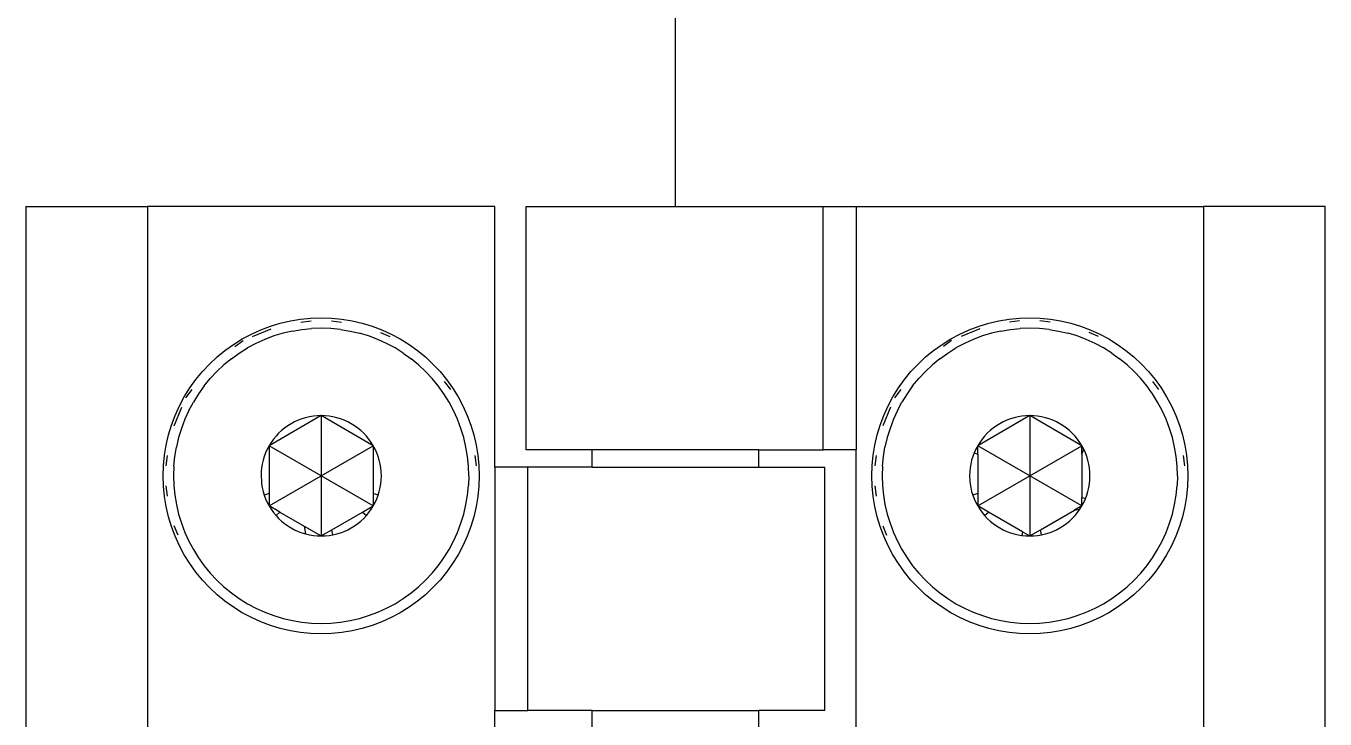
# Model space of a CAD drawing. Extents: x -77 to 77, y -36 to 36.
# Drawn here: x -15.736 to -13.567, y -13.84 to -12.683 of the extents above; entities that cross this region are included whole.
import ezdxf

# ---------------------------------------------------------------- set-up
doc = ezdxf.new("R2010")
doc.units = 0
doc.layers.get('0').update_dxf_attribs({"linetype": 'CONTINUOUS'})

msp = doc.modelspace()

# ---------------------------------------------------------------- linework, layer by layer
for p, q in [((-14.6516, -12.9847), (-14.6516, 1.4933)), ((-15.7362, -12.9847), (-15.7362, -14.6957)), ((-15.7362, -12.9847), (-15.5332, -12.9847)), ((-14.9532, -12.9847), (-15.5332, -12.9847)), ((-15.5332, -12.9847), (-15.5332, -14.6957)), ((-14.9532, -13.4197), (-14.9532, -12.9847)), ((-14.901, -13.3907), (-14.901, -12.9847)), ((-14.901, -12.9847), (-14.6516, -12.9847)), ((-14.6516, -12.9847), (-14.4053, -12.9847)), ((-14.4053, -13.3907), (-14.4053, -12.9847)), ((-14.4053, -12.9847), (-14.35, -12.9847)), ((-14.35, -12.9847), (-13.77, -12.9847)), ((-14.35, -12.9847), (-14.35, -13.3907)), ((-13.567, -12.9847), (-13.77, -12.9847)), ((-13.77, -12.9847), (-13.77, -14.6957)), ((-13.567, -14.6957), (-13.567, -12.9847)), ((-15.3579, -13.2016), (-15.3266, -13.1886)), ((-15.3442, -13.1903), (-15.328, -13.1843)), ((-15.328, -13.1843), (-15.3115, -13.1792)), ((-15.3115, -13.1792), (-15.2947, -13.1753)), ((-15.2947, -13.1753), (-15.2777, -13.1725)), ((-15.2777, -13.1725), (-15.2605, -13.1708)), ((-15.277, -13.1776), (-15.2602, -13.1754)), ((-15.2754, -13.1898), (-15.2593, -13.1882)), ((-15.2605, -13.1708), (-15.2432, -13.1702)), ((-15.2432, -13.1877), (-15.2593, -13.1882)), ((-15.2432, -13.1702), (-15.226, -13.1708)), ((-15.2271, -13.1882), (-15.2432, -13.1877)), ((-15.211, -13.1898), (-15.2271, -13.1882)), ((-15.2263, -13.1754), (-15.2094, -13.1776)), ((-15.226, -13.1708), (-15.2088, -13.1725)), ((-15.2088, -13.1725), (-15.1917, -13.1753)), ((-15.1917, -13.1753), (-15.1749, -13.1792)), ((-15.1749, -13.1792), (-15.1584, -13.1843)), ((-15.1584, -13.1843), (-15.1422, -13.1903)), ((-14.1434, -13.1886), (-14.1747, -13.2016)), ((-14.161, -13.1903), (-14.1448, -13.1843)), ((-14.1448, -13.1843), (-14.1283, -13.1792)), ((-14.1283, -13.1792), (-14.1115, -13.1753)), ((-14.1115, -13.1753), (-14.0945, -13.1725)), ((-14.0945, -13.1725), (-14.0773, -13.1708)), ((-14.077, -13.1754), (-14.0938, -13.1776)), ((-14.0922, -13.1898), (-14.0761, -13.1882)), ((-14.0773, -13.1708), (-14.06, -13.1702)), ((-14.06, -13.1877), (-14.0761, -13.1882)), ((-14.06, -13.1702), (-14.0428, -13.1708)), ((-14.0439, -13.1882), (-14.06, -13.1877)), ((-14.0278, -13.1898), (-14.0439, -13.1882)), ((-14.0262, -13.1776), (-14.0431, -13.1754)), ((-14.0428, -13.1708), (-14.0256, -13.1725)), ((-14.0256, -13.1725), (-14.0085, -13.1753)), ((-14.0085, -13.1753), (-13.9917, -13.1792)), ((-13.9917, -13.1792), (-13.9752, -13.1843)), ((-13.9752, -13.1843), (-13.959, -13.1903)), ((-15.3898, -13.2147), (-15.3752, -13.2056)), ((-15.3873, -13.2185), (-15.3737, -13.2081)), ((-15.3752, -13.2056), (-15.3599, -13.1975)), ((-15.3599, -13.1975), (-15.3442, -13.1903)), ((-15.3375, -13.2064), (-15.3522, -13.2131)), ((-15.3224, -13.2007), (-15.3375, -13.2064)), ((-15.307, -13.1961), (-15.3224, -13.2007)), ((-15.2913, -13.1924), (-15.307, -13.1961)), ((-15.2913, -13.1924), (-15.2754, -13.1898)), ((-15.211, -13.1898), (-15.1951, -13.1924)), ((-15.1951, -13.1924), (-15.1794, -13.1961)), ((-15.164, -13.2007), (-15.1794, -13.1961)), ((-15.1489, -13.2064), (-15.164, -13.2007)), ((-15.1342, -13.2131), (-15.1489, -13.2064)), ((-15.1442, -13.1951), (-15.1285, -13.2016)), ((-15.1422, -13.1903), (-15.1265, -13.1975)), ((-15.1265, -13.1975), (-15.1113, -13.2056)), ((-15.1113, -13.2056), (-15.0966, -13.2147)), ((-14.2066, -13.2147), (-14.192, -13.2056)), ((-14.1905, -13.2081), (-14.2041, -13.2185)), ((-14.192, -13.2056), (-14.1767, -13.1975)), ((-14.1767, -13.1975), (-14.161, -13.1903)), ((-14.1543, -13.2064), (-14.169, -13.2131)), ((-14.1392, -13.2007), (-14.1543, -13.2064)), ((-14.1238, -13.1961), (-14.1392, -13.2007)), ((-14.1081, -13.1924), (-14.1238, -13.1961)), ((-14.1081, -13.1924), (-14.0922, -13.1898)), ((-14.0278, -13.1898), (-14.0119, -13.1924)), ((-14.0119, -13.1924), (-13.9962, -13.1961)), ((-13.9808, -13.2007), (-13.9962, -13.1961)), ((-13.9657, -13.2064), (-13.9808, -13.2007)), ((-13.951, -13.2131), (-13.9657, -13.2064)), ((-13.9453, -13.2016), (-13.961, -13.1951)), ((-13.959, -13.1903), (-13.9433, -13.1975)), ((-13.9433, -13.1975), (-13.9281, -13.2056)), ((-13.9281, -13.2056), (-13.9134, -13.2147)), ((-15.4172, -13.2357), (-15.4039, -13.2248)), ((-15.4039, -13.2248), (-15.3898, -13.2147)), ((-15.3933, -13.2386), (-15.3802, -13.2292)), ((-15.3802, -13.2292), (-15.3665, -13.2207)), ((-15.3522, -13.2131), (-15.3665, -13.2207)), ((-15.12, -13.2207), (-15.1342, -13.2131)), ((-15.1063, -13.2292), (-15.12, -13.2207)), ((-15.1063, -13.2292), (-15.0932, -13.2386)), ((-15.0966, -13.2147), (-15.0826, -13.2248)), ((-15.0826, -13.2248), (-15.0692, -13.2357)), ((-14.234, -13.2357), (-14.2207, -13.2248)), ((-14.2207, -13.2248), (-14.2066, -13.2147)), ((-14.2101, -13.2386), (-14.197, -13.2292)), ((-14.197, -13.2292), (-14.1833, -13.2207)), ((-14.169, -13.2131), (-14.1833, -13.2207)), ((-13.9368, -13.2207), (-13.951, -13.2131)), ((-13.9231, -13.2292), (-13.9368, -13.2207)), ((-13.9231, -13.2292), (-13.91, -13.2386)), ((-13.9134, -13.2147), (-13.8994, -13.2248)), ((-13.8994, -13.2248), (-13.886, -13.2357)), ((-15.4416, -13.2601), (-15.4298, -13.2475)), ((-15.4298, -13.2475), (-15.4172, -13.2357)), ((-15.4175, -13.2599), (-15.4057, -13.2488)), ((-15.3933, -13.2386), (-15.4057, -13.2488)), ((-15.0807, -13.2488), (-15.0932, -13.2386)), ((-15.0807, -13.2488), (-15.0689, -13.2599)), ((-15.0692, -13.2357), (-15.0566, -13.2475)), ((-15.0566, -13.2475), (-15.0448, -13.2601)), ((-14.2584, -13.2601), (-14.2466, -13.2475)), ((-14.2466, -13.2475), (-14.234, -13.2357)), ((-14.2343, -13.2599), (-14.2225, -13.2488)), ((-14.2101, -13.2386), (-14.2225, -13.2488)), ((-13.8975, -13.2488), (-13.91, -13.2386)), ((-13.8975, -13.2488), (-13.8857, -13.2599)), ((-13.886, -13.2357), (-13.8734, -13.2475)), ((-13.8734, -13.2475), (-13.8616, -13.2601)), ((-15.4626, -13.2875), (-15.4526, -13.2735)), ((-15.4526, -13.2735), (-15.4416, -13.2601)), ((-15.4388, -13.2841), (-15.4285, -13.2716)), ((-15.4285, -13.2716), (-15.4175, -13.2599)), ((-15.0579, -13.2716), (-15.0689, -13.2599)), ((-15.0477, -13.2841), (-15.0579, -13.2716)), ((-15.0448, -13.2601), (-15.0339, -13.2735)), ((-15.0339, -13.2735), (-15.0238, -13.2875)), ((-14.2794, -13.2875), (-14.2694, -13.2735)), ((-14.2694, -13.2735), (-14.2584, -13.2601)), ((-14.2556, -13.2841), (-14.2453, -13.2716)), ((-14.2453, -13.2716), (-14.2343, -13.2599)), ((-13.8747, -13.2716), (-13.8857, -13.2599)), ((-13.8645, -13.2841), (-13.8747, -13.2716)), ((-13.8616, -13.2601), (-13.8507, -13.2735)), ((-13.8507, -13.2735), (-13.8406, -13.2875)), ((-15.4718, -13.3022), (-15.4626, -13.2875)), ((-15.4692, -13.3037), (-15.4588, -13.2901)), ((-15.4388, -13.2841), (-15.4482, -13.2972)), ((-15.0383, -13.2972), (-15.0477, -13.2841)), ((-15.0379, -13.2766), (-15.0276, -13.2901)), ((-15.0238, -13.2875), (-15.0147, -13.3022)), ((-14.2886, -13.3022), (-14.2794, -13.2875)), ((-14.2756, -13.2901), (-14.286, -13.3037)), ((-14.2556, -13.2841), (-14.265, -13.2972)), ((-13.8551, -13.2972), (-13.8645, -13.2841)), ((-13.8444, -13.2901), (-13.8547, -13.2766)), ((-13.8406, -13.2875), (-13.8315, -13.3022)), ((-15.487, -13.3332), (-15.4799, -13.3174)), ((-15.4799, -13.3174), (-15.4718, -13.3022)), ((-15.4643, -13.3251), (-15.4567, -13.3109)), ((-15.4482, -13.2972), (-15.4567, -13.3109)), ((-15.0297, -13.3109), (-15.0383, -13.2972)), ((-15.0221, -13.3251), (-15.0297, -13.3109)), ((-15.0147, -13.3022), (-15.0065, -13.3174)), ((-15.0065, -13.3174), (-14.9994, -13.3332)), ((-14.3038, -13.3332), (-14.2967, -13.3174)), ((-14.2967, -13.3174), (-14.2886, -13.3022)), ((-14.2811, -13.3251), (-14.2735, -13.3109)), ((-14.265, -13.2972), (-14.2735, -13.3109)), ((-13.8465, -13.3109), (-13.8551, -13.2972)), ((-13.8389, -13.3251), (-13.8465, -13.3109)), ((-13.8315, -13.3022), (-13.8233, -13.3174)), ((-13.8233, -13.3174), (-13.8162, -13.3332)), ((-15.4931, -13.3493), (-15.487, -13.3332)), ((-15.4888, -13.3508), (-15.4758, -13.3195)), ((-15.4709, -13.3398), (-15.4766, -13.3549)), ((-15.4643, -13.3251), (-15.4709, -13.3398)), ((-15.2432, -13.3337), (-15.3302, -13.3839)), ((-15.2755, -13.339), (-15.2817, -13.3413)), ((-15.2692, -13.3371), (-15.2755, -13.339)), ((-15.2628, -13.3356), (-15.2692, -13.3371)), ((-15.2563, -13.3346), (-15.2628, -13.3356)), ((-15.2498, -13.3339), (-15.2563, -13.3346)), ((-15.2432, -13.3337), (-15.2498, -13.3339)), ((-15.2366, -13.3339), (-15.2432, -13.3337)), ((-15.2432, -13.3337), (-15.2432, -13.4341)), ((-15.1562, -13.3839), (-15.2432, -13.3337)), ((-15.2301, -13.3346), (-15.2366, -13.3339)), ((-15.2236, -13.3356), (-15.2301, -13.3346)), ((-15.2172, -13.3371), (-15.2236, -13.3356)), ((-15.2109, -13.339), (-15.2172, -13.3371)), ((-15.2048, -13.3413), (-15.2109, -13.339)), ((-15.0155, -13.3398), (-15.0221, -13.3251)), ((-15.0098, -13.3549), (-15.0155, -13.3398)), ((-14.9994, -13.3332), (-14.9933, -13.3493)), ((-14.3099, -13.3493), (-14.3038, -13.3332)), ((-14.2926, -13.3195), (-14.3056, -13.3508)), ((-14.2877, -13.3398), (-14.2934, -13.3549)), ((-14.2811, -13.3251), (-14.2877, -13.3398)), ((-14.06, -13.3337), (-14.147, -13.3839)), ((-14.0923, -13.339), (-14.0985, -13.3413)), ((-14.086, -13.3371), (-14.0923, -13.339)), ((-14.0796, -13.3356), (-14.086, -13.3371)), ((-14.0731, -13.3346), (-14.0796, -13.3356)), ((-14.0666, -13.3339), (-14.0731, -13.3346)), ((-14.06, -13.3337), (-14.0666, -13.3339)), ((-14.0534, -13.3339), (-14.06, -13.3337)), ((-14.06, -13.3337), (-14.06, -13.4341)), ((-13.973, -13.3839), (-14.06, -13.3337)), ((-14.0469, -13.3346), (-14.0534, -13.3339)), ((-14.0404, -13.3356), (-14.0469, -13.3346)), ((-14.034, -13.3371), (-14.0404, -13.3356)), ((-14.0277, -13.339), (-14.034, -13.3371)), ((-14.0216, -13.3413), (-14.0277, -13.339)), ((-13.8323, -13.3398), (-13.8389, -13.3251)), ((-13.8266, -13.3549), (-13.8323, -13.3398)), ((-13.8162, -13.3332), (-13.8101, -13.3493)), ((-15.4981, -13.3658), (-15.4931, -13.3493)), ((-15.4766, -13.3549), (-15.4813, -13.3704)), ((-15.3095, -13.3586), (-15.3143, -13.3631)), ((-15.3044, -13.3545), (-15.3095, -13.3586)), ((-15.299, -13.3506), (-15.3044, -13.3545)), ((-15.2934, -13.3472), (-15.299, -13.3506)), ((-15.2876, -13.3441), (-15.2934, -13.3472)), ((-15.2817, -13.3413), (-15.2876, -13.3441)), ((-15.1988, -13.3441), (-15.2048, -13.3413)), ((-15.193, -13.3472), (-15.1988, -13.3441)), ((-15.1874, -13.3506), (-15.193, -13.3472)), ((-15.1821, -13.3545), (-15.1874, -13.3506)), ((-15.177, -13.3586), (-15.1821, -13.3545)), ((-15.1722, -13.3631), (-15.177, -13.3586)), ((-15.0051, -13.3704), (-15.0098, -13.3549)), ((-14.9933, -13.3493), (-14.9883, -13.3658)), ((-14.3149, -13.3658), (-14.3099, -13.3493)), ((-14.2934, -13.3549), (-14.2981, -13.3704)), ((-14.1263, -13.3586), (-14.1311, -13.3631)), ((-14.1212, -13.3545), (-14.1263, -13.3586)), ((-14.1158, -13.3506), (-14.1212, -13.3545)), ((-14.1102, -13.3472), (-14.1158, -13.3506)), ((-14.1044, -13.3441), (-14.1102, -13.3472)), ((-14.0985, -13.3413), (-14.1044, -13.3441)), ((-14.0156, -13.3441), (-14.0216, -13.3413)), ((-14.0098, -13.3472), (-14.0156, -13.3441)), ((-14.0042, -13.3506), (-14.0098, -13.3472)), ((-13.9989, -13.3545), (-14.0042, -13.3506)), ((-13.9938, -13.3586), (-13.9989, -13.3545)), ((-13.989, -13.3631), (-13.9938, -13.3586)), ((-13.8219, -13.3704), (-13.8266, -13.3549)), ((-13.8101, -13.3493), (-13.8051, -13.3658)), ((-15.5049, -13.3997), (-15.502, -13.3827)), ((-15.502, -13.3827), (-15.4981, -13.3658)), ((-15.4813, -13.3704), (-15.485, -13.3861)), ((-15.3302, -13.3839), (-15.3333, -13.3897)), ((-15.3267, -13.3783), (-15.3302, -13.3839)), ((-15.2432, -13.4341), (-15.3302, -13.3839)), ((-15.3302, -13.3839), (-15.3302, -13.4637)), ((-15.3229, -13.373), (-15.3267, -13.3783)), ((-15.3187, -13.3679), (-15.3229, -13.373)), ((-15.3143, -13.3631), (-15.3187, -13.3679)), ((-15.2432, -13.4341), (-15.1562, -13.3839)), ((-15.1677, -13.3679), (-15.1722, -13.3631)), ((-15.1635, -13.373), (-15.1677, -13.3679)), ((-15.1597, -13.3783), (-15.1635, -13.373)), ((-15.1562, -13.3839), (-15.1597, -13.3783)), ((-15.1531, -13.3897), (-15.1562, -13.3839)), ((-15.1562, -13.3839), (-15.1562, -13.4637)), ((-15.0015, -13.3861), (-15.0051, -13.3704)), ((-14.9883, -13.3658), (-14.9844, -13.3827)), ((-14.9844, -13.3827), (-14.9816, -13.3997)), ((-14.3217, -13.3997), (-14.3188, -13.3827)), ((-14.3188, -13.3827), (-14.3149, -13.3658)), ((-14.2981, -13.3704), (-14.3018, -13.3861)), ((-14.147, -13.3839), (-14.1501, -13.3897)), ((-14.1435, -13.3783), (-14.147, -13.3839)), ((-14.06, -13.4341), (-14.147, -13.3839)), ((-14.147, -13.3981), (-14.147, -13.3839)), ((-14.1397, -13.373), (-14.1435, -13.3783)), ((-14.1355, -13.3679), (-14.1397, -13.373)), ((-14.1311, -13.3631), (-14.1355, -13.3679)), ((-14.06, -13.4341), (-13.973, -13.3839)), ((-13.9845, -13.3679), (-13.989, -13.3631)), ((-13.9803, -13.373), (-13.9845, -13.3679)), ((-13.9765, -13.3783), (-13.9803, -13.373)), ((-13.973, -13.3839), (-13.9765, -13.3783)), ((-13.9699, -13.3897), (-13.973, -13.3839)), ((-13.973, -13.3981), (-13.973, -13.3839)), ((-13.8183, -13.3861), (-13.8219, -13.3704)), ((-13.8051, -13.3658), (-13.8012, -13.3827)), ((-13.8012, -13.3827), (-13.7984, -13.3997)), ((-15.5066, -13.4169), (-15.5049, -13.3997)), ((-15.502, -13.4172), (-15.4998, -13.4004)), ((-15.4892, -13.418), (-15.4876, -13.402)), ((-15.4876, -13.402), (-15.485, -13.3861)), ((-15.3383, -13.4019), (-15.3403, -13.4081)), ((-15.336, -13.3957), (-15.3383, -13.4019)), ((-15.3333, -13.3897), (-15.336, -13.3957)), ((-15.1504, -13.3957), (-15.1531, -13.3897)), ((-15.1481, -13.4019), (-15.1504, -13.3957)), ((-15.1462, -13.4081), (-15.1481, -13.4019)), ((-14.9988, -13.402), (-15.0015, -13.3861)), ((-14.9973, -13.418), (-14.9988, -13.402)), ((-14.9867, -13.4004), (-14.9844, -13.4172)), ((-14.9816, -13.3997), (-14.9799, -13.4169)), ((-14.791, -13.3907), (-14.901, -13.3907)), ((-14.791, -13.4197), (-14.791, -13.3907)), ((-14.5122, -13.3907), (-14.791, -13.3907)), ((-14.5122, -13.4197), (-14.5122, -13.3907)), ((-14.5122, -13.3907), (-14.4053, -13.3907)), ((-14.35, -13.3907), (-14.4053, -13.3907)), ((-14.35, -13.8547), (-14.35, -13.3907)), ((-14.3234, -13.4169), (-14.3217, -13.3997)), ((-14.3166, -13.4004), (-14.3188, -13.4172)), ((-14.306, -13.418), (-14.3044, -13.402)), ((-14.3044, -13.402), (-14.3018, -13.3861)), ((-14.1551, -13.4019), (-14.1571, -13.4081)), ((-14.1528, -13.3957), (-14.1551, -13.4019)), ((-14.1501, -13.3897), (-14.1528, -13.3957)), ((-14.1528, -13.3957), (-14.147, -13.3981)), ((-14.147, -13.3981), (-14.147, -13.4637)), ((-13.973, -13.3981), (-13.9699, -13.3897)), ((-13.973, -13.3981), (-13.973, -13.4702)), ((-13.9672, -13.3957), (-13.9699, -13.3897)), ((-13.9649, -13.4019), (-13.9672, -13.3957)), ((-13.963, -13.4081), (-13.9649, -13.4019)), ((-13.8156, -13.402), (-13.8183, -13.3861)), ((-13.8141, -13.418), (-13.8156, -13.402)), ((-13.8012, -13.4172), (-13.8035, -13.4004)), ((-13.7984, -13.3997), (-13.7967, -13.4169)), ((-15.5071, -13.4341), (-15.5066, -13.4169)), ((-15.4892, -13.418), (-15.4897, -13.4341)), ((-15.3428, -13.421), (-15.3435, -13.4276)), ((-15.3417, -13.4146), (-15.3428, -13.421)), ((-15.3403, -13.4081), (-15.3417, -13.4146)), ((-15.1447, -13.4146), (-15.1462, -13.4081)), ((-15.1436, -13.421), (-15.1447, -13.4146)), ((-15.143, -13.4276), (-15.1436, -13.421)), ((-14.9967, -13.4341), (-14.9973, -13.418)), ((-14.9799, -13.4169), (-14.9793, -13.4341)), ((-14.898, -13.4197), (-14.9532, -13.4197)), ((-14.9532, -13.4197), (-14.9532, -13.8257)), ((-14.898, -13.8257), (-14.898, -13.4197)), ((-14.791, -13.4197), (-14.898, -13.4197)), ((-14.791, -13.4197), (-14.5122, -13.4197)), ((-14.5122, -13.4197), (-14.4022, -13.4197)), ((-14.4022, -13.8257), (-14.4022, -13.4197)), ((-14.3239, -13.4341), (-14.3234, -13.4169)), ((-14.306, -13.418), (-14.3065, -13.4341)), ((-14.1596, -13.421), (-14.1603, -13.4276)), ((-14.1585, -13.4146), (-14.1596, -13.421)), ((-14.1571, -13.4081), (-14.1585, -13.4146)), ((-13.9615, -13.4146), (-13.963, -13.4081)), ((-13.9604, -13.421), (-13.9615, -13.4146)), ((-13.9598, -13.4276), (-13.9604, -13.421)), ((-13.8135, -13.4341), (-13.8141, -13.418)), ((-13.7967, -13.4169), (-13.7961, -13.4341)), ((-15.5066, -13.4514), (-15.5071, -13.4341)), ((-15.4897, -13.4341), (-15.4892, -13.4503)), ((-15.3435, -13.4276), (-15.3437, -13.4341)), ((-15.3437, -13.4341), (-15.3432, -13.4432)), ((-15.3432, -13.4432), (-15.3428, -13.4473)), ((-15.3428, -13.4473), (-15.3417, -13.4537)), ((-15.3302, -13.4844), (-15.2432, -13.4341)), ((-15.1562, -13.4844), (-15.2432, -13.4341)), ((-15.2432, -13.4341), (-15.2432, -13.5346)), ((-15.1447, -13.4537), (-15.1436, -13.4473)), ((-15.1436, -13.4473), (-15.143, -13.4407)), ((-15.1428, -13.4341), (-15.143, -13.4276)), ((-15.143, -13.4407), (-15.1428, -13.4341)), ((-14.9967, -13.4341), (-14.9973, -13.4503)), ((-14.9793, -13.4341), (-14.9799, -13.4514)), ((-14.3234, -13.4514), (-14.3239, -13.4341)), ((-14.3065, -13.4341), (-14.306, -13.4503)), ((-14.1603, -13.4276), (-14.1605, -13.4341)), ((-14.1605, -13.4341), (-14.16, -13.4432)), ((-14.16, -13.4432), (-14.1596, -13.4473)), ((-14.1596, -13.4473), (-14.1585, -13.4537)), ((-14.147, -13.4844), (-14.06, -13.4341)), ((-13.973, -13.4844), (-14.06, -13.4341)), ((-14.06, -13.4341), (-14.06, -13.5346)), ((-13.9615, -13.4537), (-13.9604, -13.4473)), ((-13.9604, -13.4473), (-13.9598, -13.4407)), ((-13.9596, -13.4341), (-13.9598, -13.4276)), ((-13.9598, -13.4407), (-13.9596, -13.4341)), ((-13.8135, -13.4341), (-13.8141, -13.4503)), ((-13.7961, -13.4341), (-13.7967, -13.4514)), ((-15.5049, -13.4686), (-15.5066, -13.4514)), ((-15.502, -13.4856), (-15.5049, -13.4686)), ((-15.4998, -13.4679), (-15.502, -13.4511)), ((-15.4892, -13.4503), (-15.4876, -13.4663)), ((-15.4876, -13.4663), (-15.485, -13.4822)), ((-15.3417, -13.4537), (-15.3403, -13.4602)), ((-15.3403, -13.4602), (-15.3383, -13.4664)), ((-15.3302, -13.4637), (-15.3383, -13.4664)), ((-15.3383, -13.4664), (-15.336, -13.4726)), ((-15.3302, -13.4637), (-15.3302, -13.4844)), ((-15.1481, -13.4664), (-15.1562, -13.4637)), ((-15.1562, -13.4637), (-15.1562, -13.4844)), ((-15.1504, -13.4726), (-15.1481, -13.4664)), ((-15.1481, -13.4664), (-15.1462, -13.4602)), ((-15.1462, -13.4602), (-15.1447, -13.4537)), ((-15.0015, -13.4822), (-14.9988, -13.4663)), ((-14.9988, -13.4663), (-14.9973, -13.4503)), ((-14.9816, -13.4686), (-14.9844, -13.4856)), ((-14.9799, -13.4514), (-14.9816, -13.4686)), ((-14.3217, -13.4686), (-14.3234, -13.4514)), ((-14.3188, -13.4856), (-14.3217, -13.4686)), ((-14.3188, -13.4511), (-14.3166, -13.4679)), ((-14.306, -13.4503), (-14.3044, -13.4663)), ((-14.3044, -13.4663), (-14.3018, -13.4822)), ((-14.1585, -13.4537), (-14.1571, -13.4602)), ((-14.1571, -13.4602), (-14.1551, -13.4664)), ((-14.147, -13.4637), (-14.1551, -13.4664)), ((-14.1551, -13.4664), (-14.1528, -13.4726)), ((-14.147, -13.4637), (-14.147, -13.4844)), ((-13.9672, -13.4726), (-13.973, -13.4702)), ((-13.973, -13.4844), (-13.973, -13.4702)), ((-13.9672, -13.4726), (-13.9649, -13.4664)), ((-13.9649, -13.4664), (-13.963, -13.4602)), ((-13.963, -13.4602), (-13.9615, -13.4537)), ((-13.8183, -13.4822), (-13.8156, -13.4663)), ((-13.8156, -13.4663), (-13.8141, -13.4503)), ((-13.7984, -13.4686), (-13.8012, -13.4856)), ((-13.7967, -13.4514), (-13.7984, -13.4686)), ((-15.4981, -13.5025), (-15.502, -13.4856)), ((-15.485, -13.4822), (-15.4813, -13.4979)), ((-15.336, -13.4726), (-15.3333, -13.4786)), ((-15.3333, -13.4786), (-15.3302, -13.4844)), ((-15.3302, -13.4844), (-15.3267, -13.49)), ((-15.3123, -13.4947), (-15.3302, -13.4844)), ((-15.3267, -13.49), (-15.3229, -13.4953)), ((-15.1741, -13.4947), (-15.1562, -13.4844)), ((-15.1635, -13.4953), (-15.1597, -13.49)), ((-15.1597, -13.49), (-15.1562, -13.4844)), ((-15.1562, -13.4844), (-15.1531, -13.4786)), ((-15.1531, -13.4786), (-15.1504, -13.4726)), ((-15.0051, -13.4979), (-15.0015, -13.4822)), ((-14.9844, -13.4856), (-14.9883, -13.5025)), ((-14.3149, -13.5025), (-14.3188, -13.4856)), ((-14.3018, -13.4822), (-14.2981, -13.4979)), ((-14.1528, -13.4726), (-14.1501, -13.4786)), ((-14.1501, -13.4786), (-14.147, -13.4844)), ((-14.147, -13.4844), (-14.1435, -13.49)), ((-14.1291, -13.4947), (-14.147, -13.4844)), ((-14.1435, -13.49), (-14.1397, -13.4953)), ((-14.0421, -13.5243), (-13.9853, -13.4915)), ((-13.973, -13.4844), (-13.9853, -13.4915)), ((-13.9853, -13.4915), (-13.9765, -13.49)), ((-13.9803, -13.4953), (-13.9765, -13.49)), ((-13.9765, -13.49), (-13.973, -13.4844)), ((-13.973, -13.4844), (-13.9699, -13.4786)), ((-13.9699, -13.4786), (-13.9672, -13.4726)), ((-13.8219, -13.4979), (-13.8183, -13.4822)), ((-13.8012, -13.4856), (-13.8051, -13.5025)), ((-15.4931, -13.519), (-15.4981, -13.5025)), ((-15.4813, -13.4979), (-15.4766, -13.5134)), ((-15.4766, -13.5134), (-15.4709, -13.5285)), ((-15.3229, -13.4953), (-15.3187, -13.5004)), ((-15.3187, -13.5004), (-15.3123, -13.4947)), ((-15.3187, -13.5004), (-15.3143, -13.5052)), ((-15.3143, -13.5052), (-15.3095, -13.5097)), ((-15.3123, -13.4947), (-15.2717, -13.5181)), ((-15.3095, -13.5097), (-15.3044, -13.5138)), ((-15.3044, -13.5138), (-15.299, -13.5177)), ((-15.2253, -13.5243), (-15.1741, -13.4947)), ((-15.1874, -13.5177), (-15.1821, -13.5138)), ((-15.1821, -13.5138), (-15.177, -13.5097)), ((-15.177, -13.5097), (-15.1722, -13.5052)), ((-15.1741, -13.4947), (-15.1677, -13.5004)), ((-15.1722, -13.5052), (-15.1677, -13.5004)), ((-15.1677, -13.5004), (-15.1635, -13.4953)), ((-15.0155, -13.5285), (-15.0098, -13.5134)), ((-15.0098, -13.5134), (-15.0051, -13.4979)), ((-14.9883, -13.5025), (-14.9933, -13.519)), ((-14.3099, -13.519), (-14.3149, -13.5025)), ((-14.2981, -13.4979), (-14.2934, -13.5134)), ((-14.2934, -13.5134), (-14.2877, -13.5285)), ((-14.1397, -13.4953), (-14.1355, -13.5004)), ((-14.1355, -13.5004), (-14.1291, -13.4947)), ((-14.1355, -13.5004), (-14.1311, -13.5052)), ((-14.1311, -13.5052), (-14.1263, -13.5097)), ((-14.0723, -13.5275), (-14.1291, -13.4947)), ((-14.1263, -13.5097), (-14.1212, -13.5138)), ((-14.1212, -13.5138), (-14.1158, -13.5177)), ((-14.0042, -13.5177), (-13.9989, -13.5138)), ((-13.9989, -13.5138), (-13.9938, -13.5097)), ((-13.9938, -13.5097), (-13.989, -13.5052)), ((-13.989, -13.5052), (-13.9845, -13.5004)), ((-13.9845, -13.5004), (-13.9803, -13.4953)), ((-13.8323, -13.5285), (-13.8266, -13.5134)), ((-13.8266, -13.5134), (-13.8219, -13.4979)), ((-13.8051, -13.5025), (-13.8101, -13.519)), ((-15.487, -13.5351), (-15.4931, -13.519)), ((-15.4823, -13.5332), (-15.4888, -13.5175)), ((-15.4799, -13.5509), (-15.487, -13.5351)), ((-15.4709, -13.5285), (-15.4643, -13.5432)), ((-15.299, -13.5177), (-15.2934, -13.5211)), ((-15.2934, -13.5211), (-15.2876, -13.5242)), ((-15.2876, -13.5242), (-15.2817, -13.527)), ((-15.2817, -13.527), (-15.2755, -13.5293)), ((-15.2755, -13.5293), (-15.2692, -13.5312)), ((-15.2717, -13.5181), (-15.2692, -13.5312)), ((-15.2717, -13.5181), (-15.2432, -13.5346)), ((-15.2692, -13.5312), (-15.2628, -13.5327)), ((-15.2628, -13.5327), (-15.2563, -13.5337)), ((-15.2563, -13.5337), (-15.2498, -13.5344)), ((-15.2498, -13.5344), (-15.2432, -13.5346)), ((-15.2432, -13.5346), (-15.2253, -13.5243)), ((-15.2432, -13.5346), (-15.2366, -13.5344)), ((-15.2366, -13.5344), (-15.2301, -13.5337)), ((-15.2301, -13.5337), (-15.2236, -13.5327)), ((-15.2236, -13.5327), (-15.2253, -13.5243)), ((-15.2236, -13.5327), (-15.2172, -13.5312)), ((-15.2172, -13.5312), (-15.2109, -13.5293)), ((-15.2109, -13.5293), (-15.2048, -13.527)), ((-15.2048, -13.527), (-15.1988, -13.5242)), ((-15.1988, -13.5242), (-15.193, -13.5211)), ((-15.193, -13.5211), (-15.1874, -13.5177)), ((-15.0221, -13.5432), (-15.0155, -13.5285)), ((-14.9994, -13.5351), (-15.0065, -13.5509)), ((-14.9933, -13.519), (-14.9994, -13.5351)), ((-14.3038, -13.5351), (-14.3099, -13.519)), ((-14.3056, -13.5175), (-14.2991, -13.5332)), ((-14.2967, -13.5509), (-14.3038, -13.5351)), ((-14.2877, -13.5285), (-14.2811, -13.5432)), ((-14.1158, -13.5177), (-14.1102, -13.5211)), ((-14.1102, -13.5211), (-14.1044, -13.5242)), ((-14.1044, -13.5242), (-14.0985, -13.527)), ((-14.0985, -13.527), (-14.0923, -13.5293)), ((-14.0923, -13.5293), (-14.086, -13.5312)), ((-14.086, -13.5312), (-14.0796, -13.5327)), ((-14.0796, -13.5327), (-14.0731, -13.5337)), ((-14.0723, -13.5275), (-14.0731, -13.5337)), ((-14.0731, -13.5337), (-14.0666, -13.5344)), ((-14.0723, -13.5275), (-14.06, -13.5346)), ((-14.0666, -13.5344), (-14.06, -13.5346)), ((-14.06, -13.5346), (-14.0421, -13.5243)), ((-14.06, -13.5346), (-14.0534, -13.5344)), ((-14.0534, -13.5344), (-14.0469, -13.5337)), ((-14.0469, -13.5337), (-14.0404, -13.5327)), ((-14.0404, -13.5327), (-14.0421, -13.5243)), ((-14.0404, -13.5327), (-14.034, -13.5312)), ((-14.034, -13.5312), (-14.0277, -13.5293)), ((-14.0277, -13.5293), (-14.0216, -13.527)), ((-14.0216, -13.527), (-14.0156, -13.5242)), ((-14.0156, -13.5242), (-14.0098, -13.5211)), ((-14.0098, -13.5211), (-14.0042, -13.5177)), ((-13.8389, -13.5432), (-13.8323, -13.5285)), ((-13.8162, -13.5351), (-13.8233, -13.5509)), ((-13.8101, -13.519), (-13.8162, -13.5351)), ((-15.4718, -13.5661), (-15.4799, -13.5509)), ((-15.4643, -13.5432), (-15.4567, -13.5574)), ((-15.4567, -13.5574), (-15.4482, -13.5711)), ((-15.0383, -13.5711), (-15.0297, -13.5574)), ((-15.0297, -13.5574), (-15.0221, -13.5432)), ((-15.0065, -13.5509), (-15.0147, -13.5661)), ((-14.2886, -13.5661), (-14.2967, -13.5509)), ((-14.2811, -13.5432), (-14.2735, -13.5574)), ((-14.2735, -13.5574), (-14.265, -13.5711)), ((-13.8551, -13.5711), (-13.8465, -13.5574)), ((-13.8465, -13.5574), (-13.8389, -13.5432)), ((-13.8233, -13.5509), (-13.8315, -13.5661)), ((-15.4626, -13.5808), (-15.4718, -13.5661)), ((-15.4482, -13.5711), (-15.4388, -13.5842)), ((-15.0477, -13.5842), (-15.0383, -13.5711)), ((-15.0147, -13.5661), (-15.0238, -13.5808)), ((-14.2794, -13.5808), (-14.2886, -13.5661)), ((-14.265, -13.5711), (-14.2556, -13.5842)), ((-13.8645, -13.5842), (-13.8551, -13.5711)), ((-13.8315, -13.5661), (-13.8406, -13.5808)), ((-15.4526, -13.5948), (-15.4626, -13.5808)), ((-15.4416, -13.6082), (-15.4526, -13.5948)), ((-15.4388, -13.5842), (-15.4285, -13.5967)), ((-15.4285, -13.5967), (-15.4175, -13.6084)), ((-15.0689, -13.6084), (-15.0579, -13.5967)), ((-15.0579, -13.5967), (-15.0477, -13.5842)), ((-15.0339, -13.5948), (-15.0448, -13.6082)), ((-15.0238, -13.5808), (-15.0339, -13.5948)), ((-14.2694, -13.5948), (-14.2794, -13.5808)), ((-14.2584, -13.6082), (-14.2694, -13.5948)), ((-14.2556, -13.5842), (-14.2453, -13.5967)), ((-14.2453, -13.5967), (-14.2343, -13.6084)), ((-13.8857, -13.6084), (-13.8747, -13.5967)), ((-13.8747, -13.5967), (-13.8645, -13.5842)), ((-13.8507, -13.5948), (-13.8616, -13.6082)), ((-13.8406, -13.5808), (-13.8507, -13.5948)), ((-15.4298, -13.6208), (-15.4416, -13.6082)), ((-15.4172, -13.6326), (-15.4298, -13.6208)), ((-15.4175, -13.6084), (-15.4057, -13.6195)), ((-15.4057, -13.6195), (-15.3933, -13.6297)), ((-15.0932, -13.6297), (-15.0807, -13.6195)), ((-15.0807, -13.6195), (-15.0689, -13.6084)), ((-15.0566, -13.6208), (-15.0692, -13.6326)), ((-15.0448, -13.6082), (-15.0566, -13.6208)), ((-14.2466, -13.6208), (-14.2584, -13.6082)), ((-14.234, -13.6326), (-14.2466, -13.6208)), ((-14.2343, -13.6084), (-14.2225, -13.6195)), ((-14.2225, -13.6195), (-14.2101, -13.6297)), ((-13.91, -13.6297), (-13.8975, -13.6195)), ((-13.8975, -13.6195), (-13.8857, -13.6084)), ((-13.8734, -13.6208), (-13.886, -13.6326)), ((-13.8616, -13.6082), (-13.8734, -13.6208)), ((-15.4039, -13.6435), (-15.4172, -13.6326)), ((-15.3898, -13.6536), (-15.4039, -13.6435)), ((-15.3933, -13.6297), (-15.3802, -13.6391)), ((-15.3802, -13.6391), (-15.3665, -13.6476)), ((-15.12, -13.6476), (-15.1063, -13.6391)), ((-15.1063, -13.6391), (-15.0932, -13.6297)), ((-15.0826, -13.6435), (-15.0966, -13.6536)), ((-15.0692, -13.6326), (-15.0826, -13.6435)), ((-14.2207, -13.6435), (-14.234, -13.6326)), ((-14.2066, -13.6536), (-14.2207, -13.6435)), ((-14.2101, -13.6297), (-14.197, -13.6391)), ((-14.197, -13.6391), (-14.1833, -13.6476)), ((-13.9368, -13.6476), (-13.9231, -13.6391)), ((-13.9231, -13.6391), (-13.91, -13.6297)), ((-13.8994, -13.6435), (-13.9134, -13.6536)), ((-13.886, -13.6326), (-13.8994, -13.6435)), ((-15.3752, -13.6627), (-15.3898, -13.6536)), ((-15.3599, -13.6708), (-15.3752, -13.6627)), ((-15.3665, -13.6476), (-15.3522, -13.6552)), ((-15.3522, -13.6552), (-15.3375, -13.6619)), ((-15.3375, -13.6619), (-15.3224, -13.6676)), ((-15.164, -13.6676), (-15.1489, -13.6619)), ((-15.1489, -13.6619), (-15.1342, -13.6552)), ((-15.1342, -13.6552), (-15.12, -13.6476)), ((-15.1113, -13.6627), (-15.1265, -13.6708)), ((-15.0966, -13.6536), (-15.1113, -13.6627)), ((-14.192, -13.6627), (-14.2066, -13.6536)), ((-14.1767, -13.6708), (-14.192, -13.6627)), ((-14.1833, -13.6476), (-14.169, -13.6552)), ((-14.169, -13.6552), (-14.1543, -13.6619)), ((-14.1543, -13.6619), (-14.1392, -13.6676)), ((-13.9808, -13.6676), (-13.9657, -13.6619)), ((-13.9657, -13.6619), (-13.951, -13.6552)), ((-13.951, -13.6552), (-13.9368, -13.6476)), ((-13.9281, -13.6627), (-13.9433, -13.6708)), ((-13.9134, -13.6536), (-13.9281, -13.6627)), ((-15.3442, -13.678), (-15.3599, -13.6708)), ((-15.328, -13.684), (-15.3442, -13.678)), ((-15.3115, -13.6891), (-15.328, -13.684)), ((-15.3224, -13.6676), (-15.307, -13.6722)), ((-15.307, -13.6722), (-15.2913, -13.6759)), ((-15.2913, -13.6759), (-15.2754, -13.6785)), ((-15.2754, -13.6785), (-15.2593, -13.6801)), ((-15.2593, -13.6801), (-15.2432, -13.6806)), ((-15.2432, -13.6806), (-15.2271, -13.6801)), ((-15.2271, -13.6801), (-15.211, -13.6785)), ((-15.211, -13.6785), (-15.1951, -13.6759)), ((-15.1951, -13.6759), (-15.1794, -13.6722)), ((-15.1794, -13.6722), (-15.164, -13.6676)), ((-15.1584, -13.684), (-15.1749, -13.6891)), ((-15.1422, -13.678), (-15.1584, -13.684)), ((-15.1265, -13.6708), (-15.1422, -13.678)), ((-14.161, -13.678), (-14.1767, -13.6708)), ((-14.1448, -13.684), (-14.161, -13.678)), ((-14.1283, -13.6891), (-14.1448, -13.684)), ((-14.1392, -13.6676), (-14.1238, -13.6722)), ((-14.1238, -13.6722), (-14.1081, -13.6759)), ((-14.1081, -13.6759), (-14.0922, -13.6785)), ((-14.0922, -13.6785), (-14.0761, -13.6801)), ((-14.0761, -13.6801), (-14.06, -13.6806)), ((-14.06, -13.6806), (-14.0439, -13.6801)), ((-14.0439, -13.6801), (-14.0278, -13.6785)), ((-14.0278, -13.6785), (-14.0119, -13.6759)), ((-14.0119, -13.6759), (-13.9962, -13.6722)), ((-13.9962, -13.6722), (-13.9808, -13.6676)), ((-13.9752, -13.684), (-13.9917, -13.6891)), ((-13.959, -13.678), (-13.9752, -13.684)), ((-13.9433, -13.6708), (-13.959, -13.678)), ((-15.2947, -13.693), (-15.3115, -13.6891)), ((-15.2777, -13.6958), (-15.2947, -13.693)), ((-15.2605, -13.6975), (-15.2777, -13.6958)), ((-15.2432, -13.698), (-15.2605, -13.6975)), ((-15.226, -13.6975), (-15.2432, -13.698)), ((-15.2088, -13.6958), (-15.226, -13.6975)), ((-15.1917, -13.693), (-15.2088, -13.6958)), ((-15.1749, -13.6891), (-15.1917, -13.693)), ((-14.1115, -13.693), (-14.1283, -13.6891)), ((-14.0945, -13.6958), (-14.1115, -13.693)), ((-14.0773, -13.6975), (-14.0945, -13.6958)), ((-14.06, -13.698), (-14.0773, -13.6975)), ((-14.0428, -13.6975), (-14.06, -13.698)), ((-14.0256, -13.6958), (-14.0428, -13.6975)), ((-14.0085, -13.693), (-14.0256, -13.6958)), ((-13.9917, -13.6891), (-14.0085, -13.693)), ((-14.9532, -13.8257), (-14.898, -13.8257)), ((-14.9532, -14.2897), (-14.9532, -13.8257)), ((-14.791, -13.8257), (-14.898, -13.8257)), ((-14.791, -13.8547), (-14.791, -13.8257)), ((-14.791, -13.8257), (-14.5122, -13.8257)), ((-14.4022, -13.8257), (-14.5122, -13.8257)), ((-14.5122, -13.8547), (-14.5122, -13.8257))]:
    msp.add_line(p, q)

doc.saveas('drawing.dxf')
